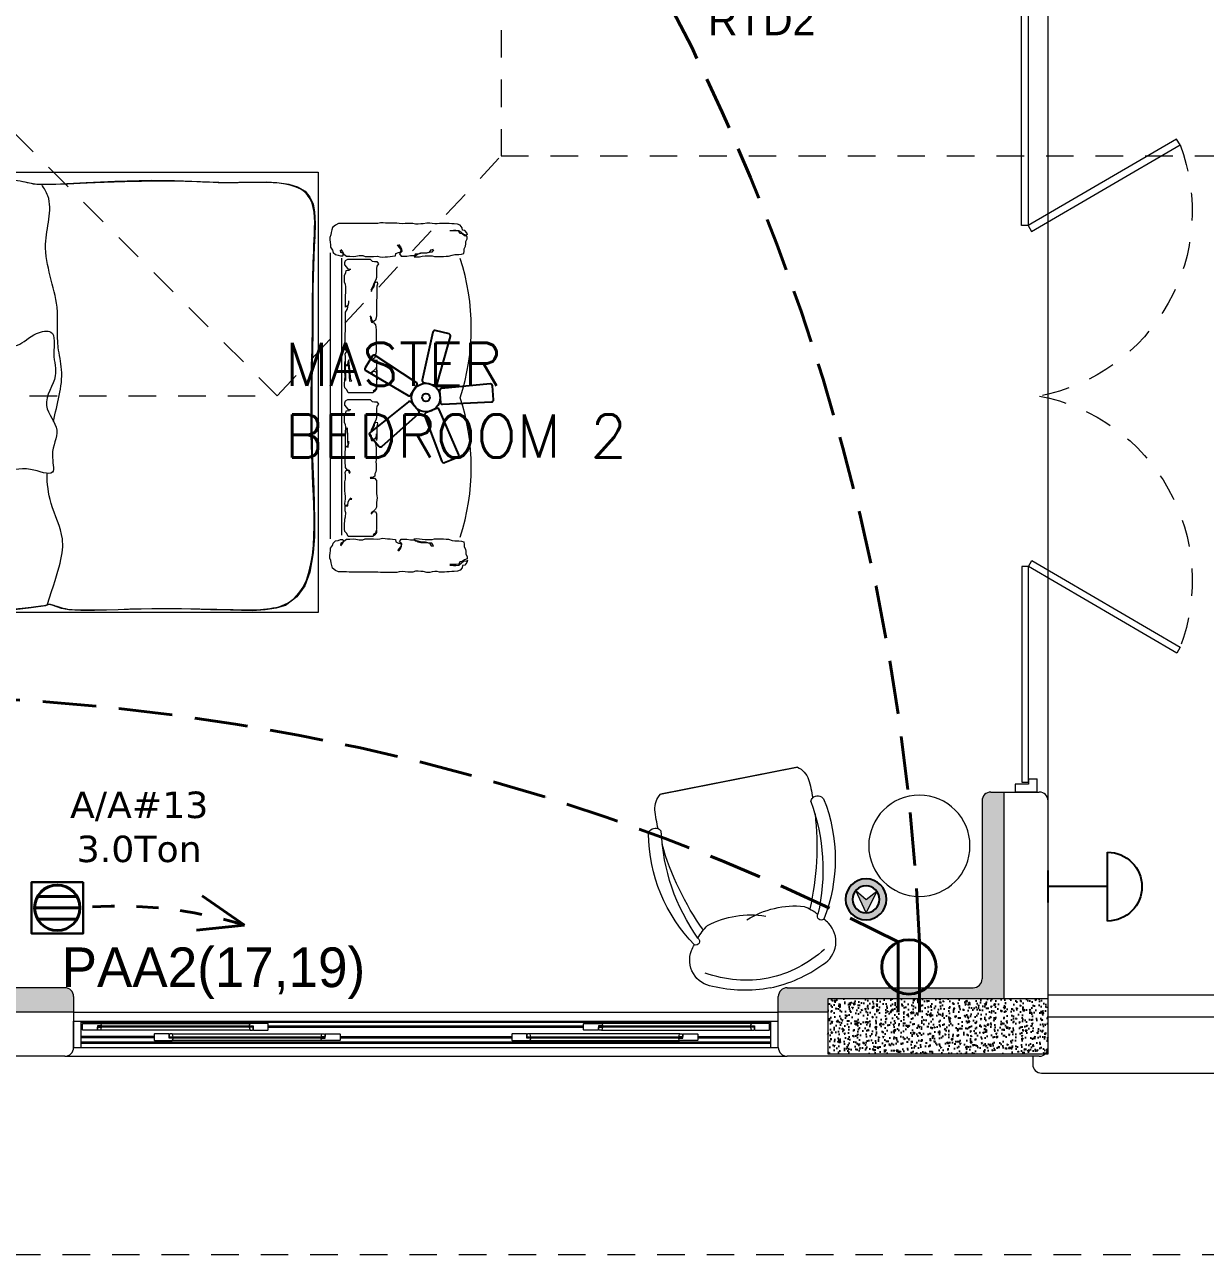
# Model space of a CAD drawing. Header units: metres. Extents: x 14 to 2416, y -346 to 476.
# Drawn here: x 149.38 to 154.74, y -152.83 to -147.24 of the extents above; entities that cross this region are included whole.
import ezdxf

# ---------------------------------------------------------------- set-up
doc = ezdxf.new("R2010")
doc.units = ezdxf.units.M
for name, pattern in [('0', [0]), ('CONTINUA', [0]), ('Dash Style-2', [0.694425, 0.48607, -0.208355]), ('HIDDEN2', [0.1875, 0.125, -0.0625]), ('STYLE_08', [1.25, 0.625, -0.20828, 0.06943, -0.13893, 0.06943, -0.13893])]:
    doc.linetypes.add(name, pattern=pattern)
doc.layers.get('0').update_dxf_attribs({"linetype": '0', "lineweight": 20})
for name, color, linetype, lineweight in [('A-ANNO-TEXT', 20, 'Continuous', 13), ('A-DOOR', 35, 'Continuous', 5), ('A-WALL', 250, 'Continuous', 20), ('baños', 251, 'Continuous', 0), ('Columnas', 7, 'Continuous', 18), ('cristales', 131, 'Continuous', 0), ('E Base Registro', 8, 'Continuous', 30), ('E Salida AAcond', 144, 'Continuous', 40), ('E Salida TCorrientes', 24, 'CONTINUA', 40), ('E Tuberia AAcond', 144, 'Dash Style-2', 40), ('E Tuberia Cable TV', 150, 'STYLE_08', 40), ('E Tuberia Emp Piso', 24, 'Dash Style-2', 40), ('MAVA', 1, 'Continuous', 15), ('MOBILIARIOS', 252, 'Continuous', 0), ('muros bajitos', 252, 'Continuous', 5), ('piso', 253, 'Continuous', 0), ('textos', 7, 'Continuous', 0)]:
    doc.layers.add(name, color=color, linetype=linetype, lineweight=lineweight)
doc.layers.add('HATCH', color=8, linetype='Continuous')
doc.layers.add('MAVA Luminarias', color=1, linetype='Continuous')
doc.layers.add('RELLENO SECCION', color=8, linetype='Continuous', lineweight=0, transparency=0.4)
doc.layers.add('Techos 1', color=7, linetype='HIDDEN2', lineweight=9, true_color=0x42391a)
doc.styles.add('CENTURY GOTHIC', font='GOTHIC.TTF')
doc.styles.add('GENERATED_STYLE_1', font='GOTHIC.TTF')
doc.styles.get("Standard").update_dxf_attribs({"font": 'arial.ttf', "height": 0.1875})

# ---------------------------------------------------------------- blocks, each defined once
blk = doc.blocks.new('A$C2f9b60d5')
at = {"layer": 'A-DOOR'}
for p, q in [((0, 0.1005), (0.06, 0.1005)), ((0, 0.1005), (0, 0.0005)), ((0.035, 0.0605), (0.035, 0.0005)), ((0.06, 0.0605), (0.035, 0.0605)), ((0.06, 0.0605), (0.06, 0.1005)), ((3.6, 0.1), (3.54, 0.1)), ((3.54, 0.06), (3.54, 0.1)), ((3.54, 0.06), (3.565, 0.06)), ((3.565, 0.06), (3.565, 0)), ((3.6, 0.1), (3.6, 0)), ((0.035, 0.0005), (0, 0.0005)), ((3.565, 0), (3.6, 0))]:
    blk.add_line(p, q, dxfattribs=at)
for points in [[(0.6314, 0.7341), (1.0247, 0.0604), (1.0509, 0.0757), (0.6576, 0.7494)], [(2.9658, 0.7337), (2.5723, 0.0601), (2.5462, 0.0754), (2.9397, 0.749)], [(0.0446, 0.0605), (1.0247, 0.0604), (1.0247, 0.0301), (0.0446, 0.0302)], [(3.5524, 0.06), (2.5723, 0.0601), (2.5723, 0.0298), (3.5524, 0.0297)]]:
    blk.add_lwpolyline(points, close=True, dxfattribs=at)
at = {"layer": 'A-DOOR', "linetype": 'HIDDEN2'}
for centre, start, end in [((0.96, -0.0488), 10.7613, 110.7488), ((2.637, -0.0491), 69.2325, 169.2199)]:
    blk.add_arc(centre, 0.8536, start, end, dxfattribs=at)
blk = doc.blocks.new('A$C89702949')
at = {"layer": 'HATCH'}
h = blk.add_hatch(dxfattribs=at)
h.set_pattern_fill('AR-CONC', color=256, scale=0.00032)
h.set_pattern_definition([(50, (114.33107, 55.238796), (0.058299094, -0.005100507), [0.006096, -0.067056]), (355, (114.33107, 55.238796), (-0.011277895, 0.06113819), [0.0048768, -0.053644987]), (100.451445, (114.33593, 55.23837), (0.0470212, 0.05603768), [0.005180803, -0.056988878]), (46.1842, (114.33107, 55.25505), (0.086745293, -0.013453545), [0.009144, -0.100584]), (96.63556, (114.3383, 55.25393), (0.07596932, 0.07917636), [0.00777121, -0.085483395]), (351.18415, (114.33107, 55.25505), (0.07596932, 0.07917636), [0.00731519, -0.080467114]), (21, (114.3392, 55.25099), (0.048516605, -0.032724863), [0.006096, -0.067056]), (326, (114.3392, 55.25099), (0.01977665, 0.05894015), [0.0048768, -0.0536448]), (71.451445, (114.34324, 55.24826), (0.068293254, 0.026215286), [0.005180803, -0.05698878]), (37.5, (114.331071, 55.238796), (0.000988353, 0.0270576124), [0, -0.05299456, 0, -0.0544576, 0, -0.053848]), (7.5, (114.33107, 55.238796), (0.021382292, 0.032057784), [0, -0.03104896, 0, -0.05177536, 0, -0.0205232]), (327.5, (114.312946, 55.238796), (0.0433889905, -0.001833198), [0, -0.02032, 0, -0.0633984, 0, -0.0841248]), (317.5, (114.304818, 55.238796), (0.047401338, 0.008136477), [0, -0.026416, 0, -0.04210304, 0, -0.0597408])])
h.paths.add_polyline_path([(19.95, 0), (19.9496, 0.25), (20.7, 0.25), (20.7004, 0.25), (20.9496, 0.25), (20.9496, 0)])
at = {"layer": 'Columnas'}
blk.add_lwpolyline([(19.95, 0), (20.95, 0), (20.95, 0.25), (20.7, 0.25), (20.7, 0.25), (19.95, 0.25), (19.9495, 0)], dxfattribs=at)
blk = doc.blocks.new('PL BASE 2N NASAS 09')
at = {"layer": 'RELLENO SECCION', "true_color": 0xc7c8ca}
h = blk.add_hatch(color=9, dxfattribs=at)
h.dxf.hatch_style = 1
edge = h.paths.add_edge_path()
edge.add_arc((179.2575, -24.8608), 0.04, 270, 360, ccw=False)
edge.add_line((179.2575, -24.9008), (178.4126, -24.9008))
edge.add_arc((178.4126, -24.9408), 0.04, 90, 180)
edge.add_line((178.3726, -24.9408), (178.3726, -25.0117))
edge.add_line((178.3726, -25.0117), (178.5974, -25.0117))
edge.add_line((178.5974, -25.0117), (178.5975, -24.9508))
edge.add_line((178.5975, -24.9508), (179.3475, -24.9508))
edge.add_line((179.3475, -24.9508), (179.3975, -24.9508))
edge.add_line((179.3975, -24.9508), (179.3975, -24.0117))
edge.add_line((179.3975, -24.0117), (179.3375, -24.0117))
edge.add_arc((179.3375, -24.0517), 0.04, 90, 180)
edge.add_line((179.2975, -24.0517), (179.2975, -24.8608))
edge = h.paths.add_edge_path()
edge.add_arc((175.1326, -24.9408), 0.04, 360, 450)
edge.add_line((175.1326, -24.9008), (174.7475, -24.9008))
edge.add_line((174.7475, -24.9008), (174.7475, -25.0117))
edge.add_line((174.7475, -25.0117), (175.1726, -25.0117))
edge.add_line((175.1726, -25.0117), (175.1726, -24.9408))
at = {"layer": 'A-DOOR'}
for p, q in [((175.1726, -25.0117), (178.3726, -25.0117)), ((175.1725, -25.0517), (178.3725, -25.0517)), ((175.2065, -25.1717), (175.2065, -25.0517)), ((175.2125, -25.0642), (175.214, -25.0627)), ((175.2125, -25.0912), (175.2125, -25.0642)), ((175.214, -25.0627), (175.2947, -25.0627)), ((175.298, -25.0737), (175.2805, -25.0737)), ((175.2805, -25.0737), (175.2805, -25.0912)), ((175.2805, -25.0767), (175.2855, -25.0767)), ((175.2805, -25.0767), (175.2855, -25.0767)), ((175.2855, -25.0747), (175.2915, -25.0787)), ((175.2855, -25.0787), (175.2915, -25.0747)), ((175.2947, -25.0627), (175.2965, -25.0642)), ((175.2947, -25.0627), (175.9744, -25.0627)), ((175.2965, -25.0642), (175.2985, -25.0722)), ((175.2985, -25.0732), (175.298, -25.0737)), ((175.2985, -25.0722), (175.2985, -25.0732)), ((175.9726, -25.0642), (175.9705, -25.0722)), ((175.9705, -25.0722), (175.9705, -25.0732)), ((175.9705, -25.0732), (175.971, -25.0737)), ((175.971, -25.0737), (175.9885, -25.0737)), ((175.9744, -25.0627), (175.9726, -25.0642)), ((176.055, -25.0627), (175.9744, -25.0627)), ((175.9835, -25.0747), (175.9775, -25.0787)), ((175.9835, -25.0787), (175.9775, -25.0747)), ((175.9885, -25.0767), (175.9835, -25.0767)), ((175.9885, -25.0767), (175.9835, -25.0767)), ((175.9885, -25.0737), (175.9885, -25.0912)), ((176.0565, -25.0642), (176.055, -25.0627)), ((176.0565, -25.0912), (176.0565, -25.0642)), ((177.4885, -25.0642), (177.49, -25.0627)), ((177.4885, -25.0912), (177.4885, -25.0642)), ((177.49, -25.0627), (177.5707, -25.0627)), ((177.574, -25.0737), (177.5565, -25.0737)), ((177.5565, -25.0737), (177.5565, -25.0912)), ((177.5565, -25.0767), (177.5615, -25.0767)), ((177.5565, -25.0767), (177.5615, -25.0767)), ((177.5615, -25.0747), (177.5675, -25.0787)), ((177.5615, -25.0787), (177.5675, -25.0747)), ((177.5707, -25.0627), (177.5725, -25.0642)), ((178.2504, -25.0627), (177.5707, -25.0627)), ((177.5725, -25.0642), (177.5745, -25.0722)), ((177.5745, -25.0732), (177.574, -25.0737)), ((177.5745, -25.0722), (177.5745, -25.0732)), ((178.2486, -25.0642), (178.2465, -25.0722)), ((178.2465, -25.0722), (178.2465, -25.0732)), ((178.2465, -25.0732), (178.247, -25.0737)), ((178.247, -25.0737), (178.2645, -25.0737)), ((178.2504, -25.0627), (178.2486, -25.0642)), ((178.331, -25.0627), (178.2504, -25.0627)), ((178.2595, -25.0747), (178.2535, -25.0787)), ((178.2595, -25.0787), (178.2535, -25.0747)), ((178.2645, -25.0767), (178.2595, -25.0767)), ((178.2645, -25.0767), (178.2595, -25.0767)), ((178.2645, -25.0737), (178.2645, -25.0912)), ((178.3325, -25.0642), (178.331, -25.0627)), ((178.3325, -25.0912), (178.3325, -25.0642)), ((178.3385, -25.1717), (178.3385, -25.0517)), ((175.214, -25.0927), (175.2125, -25.0912)), ((175.279, -25.0927), (175.214, -25.0927)), ((175.2805, -25.0912), (175.279, -25.0927)), ((175.9753, -25.0937), (175.2938, -25.0937)), ((175.54, -25.1107), (175.5385, -25.1122)), ((175.5385, -25.1122), (175.5385, -25.1392)), ((175.605, -25.1107), (175.54, -25.1107)), ((175.6065, -25.1122), (175.605, -25.1107)), ((175.6065, -25.1297), (175.6065, -25.1122)), ((175.6065, -25.1267), (175.6115, -25.1267)), ((175.6065, -25.1267), (175.6115, -25.1267)), ((175.624, -25.1297), (175.6065, -25.1297)), ((175.6115, -25.1287), (175.6175, -25.1247)), ((175.6115, -25.1247), (175.6175, -25.1287)), ((175.6198, -25.1097), (176.3013, -25.1097)), ((175.6225, -25.1393), (175.6245, -25.1312)), ((175.6245, -25.1302), (175.624, -25.1297)), ((175.6245, -25.1312), (175.6245, -25.1302)), ((175.9885, -25.0912), (175.99, -25.0927)), ((175.99, -25.0927), (176.055, -25.0927)), ((176.0565, -25.0912), (176.055, -25.0927)), ((176.2965, -25.1302), (176.297, -25.1297)), ((176.2965, -25.1312), (176.2965, -25.1302)), ((176.2986, -25.1393), (176.2965, -25.1312)), ((176.297, -25.1297), (176.3145, -25.1297)), ((176.3095, -25.1287), (176.3035, -25.1247)), ((176.3095, -25.1247), (176.3035, -25.1287)), ((176.3145, -25.1267), (176.3095, -25.1267)), ((176.3145, -25.1267), (176.3095, -25.1267)), ((176.3145, -25.1122), (176.316, -25.1107)), ((176.3145, -25.1297), (176.3145, -25.1122)), ((176.316, -25.1107), (176.381, -25.1107)), ((176.381, -25.1107), (176.3825, -25.1122)), ((176.3825, -25.1122), (176.3825, -25.1392)), ((177.164, -25.1107), (177.1625, -25.1122)), ((177.1625, -25.1122), (177.1625, -25.1392)), ((177.229, -25.1107), (177.164, -25.1107)), ((177.2305, -25.1122), (177.229, -25.1107)), ((177.2305, -25.1297), (177.2305, -25.1122)), ((177.2305, -25.1267), (177.2355, -25.1267)), ((177.2305, -25.1267), (177.2355, -25.1267)), ((177.248, -25.1297), (177.2305, -25.1297)), ((177.2355, -25.1287), (177.2415, -25.1247)), ((177.2355, -25.1247), (177.2415, -25.1287)), ((177.9253, -25.1097), (177.2438, -25.1097)), ((177.2465, -25.1393), (177.2485, -25.1312)), ((177.2485, -25.1302), (177.248, -25.1297)), ((177.2485, -25.1312), (177.2485, -25.1302)), ((177.4885, -25.0912), (177.49, -25.0927)), ((177.555, -25.0927), (177.49, -25.0927)), ((177.5565, -25.0912), (177.555, -25.0927)), ((177.5698, -25.0937), (178.2513, -25.0937)), ((177.9205, -25.1302), (177.921, -25.1297)), ((177.9205, -25.1312), (177.9205, -25.1302)), ((177.9226, -25.1393), (177.9205, -25.1312)), ((177.921, -25.1297), (177.9385, -25.1297)), ((177.9335, -25.1287), (177.9275, -25.1247)), ((177.9335, -25.1247), (177.9275, -25.1287)), ((177.9385, -25.1267), (177.9335, -25.1267)), ((177.9385, -25.1267), (177.9335, -25.1267)), ((177.9385, -25.1122), (177.94, -25.1107)), ((177.9385, -25.1297), (177.9385, -25.1122)), ((177.94, -25.1107), (178.005, -25.1107)), ((178.005, -25.1107), (178.0065, -25.1122)), ((178.0065, -25.1122), (178.0065, -25.1392)), ((178.2645, -25.0912), (178.266, -25.0927)), ((178.266, -25.0927), (178.331, -25.0927)), ((178.331, -25.0927), (178.3325, -25.0912)), ((175.1725, -25.1717), (178.3725, -25.1717)), ((175.2065, -25.1517), (178.3385, -25.1517)), ((175.5385, -25.1392), (175.54, -25.1407)), ((175.54, -25.1407), (175.6207, -25.1407)), ((175.6207, -25.1407), (175.6225, -25.1393)), ((176.3004, -25.1407), (175.6207, -25.1407)), ((176.3004, -25.1407), (176.2986, -25.1393)), ((176.381, -25.1407), (176.3004, -25.1407)), ((176.3825, -25.1392), (176.381, -25.1407)), ((177.1625, -25.1392), (177.164, -25.1407)), ((177.164, -25.1407), (177.2447, -25.1407)), ((177.2447, -25.1407), (177.2465, -25.1393)), ((177.2447, -25.1407), (177.9244, -25.1407)), ((177.9244, -25.1407), (177.9226, -25.1393)), ((178.005, -25.1407), (177.9244, -25.1407)), ((178.0065, -25.1392), (178.005, -25.1407)), ((175.1325, -25.2117), (178.4125, -25.2117))]:
    blk.add_line(p, q, dxfattribs=at)
at = {"layer": 'A-DOOR', "color": 8}
for p, q in [((175.2065, -25.0577), (178.3385, -25.0577)), ((177.4885, -25.0747), (176.0565, -25.0747)), ((175.5385, -25.1227), (175.2065, -25.1227)), ((175.5385, -25.1287), (175.2065, -25.1287)), ((177.4885, -25.0807), (176.0565, -25.0807)), ((176.3825, -25.1227), (177.1625, -25.1227)), ((176.3825, -25.1287), (177.1625, -25.1287)), ((178.0065, -25.1227), (178.3385, -25.1227)), ((178.0065, -25.1287), (178.3385, -25.1287)), ((175.2065, -25.1457), (178.3385, -25.1457))]:
    blk.add_line(p, q, dxfattribs=at)
at = {"layer": 'A-DOOR'}
for points in [[(175.2805, -25.0767), (175.2855, -25.0767), (175.2855, -25.0767), (175.2805, -25.0767)], [(175.2855, -25.0747), (175.2915, -25.0747), (175.2915, -25.0787), (175.2855, -25.0787)], [(175.2855, -25.0747), (175.9835, -25.0747), (175.9835, -25.0787), (175.2855, -25.0787)], [(175.298, -25.0737), (175.286, -25.0737), (175.286, -25.0747), (175.298, -25.0747)], [(175.298, -25.0787), (175.286, -25.0787), (175.286, -25.0797), (175.298, -25.0797)], [(175.2915, -25.0747), (175.2965, -25.0747), (175.2965, -25.0787), (175.2915, -25.0787)], [(175.971, -25.0737), (175.983, -25.0737), (175.983, -25.0747), (175.971, -25.0747)], [(175.971, -25.0787), (175.983, -25.0787), (175.983, -25.0797), (175.971, -25.0797)], [(175.9775, -25.0747), (175.9725, -25.0747), (175.9725, -25.0787), (175.9775, -25.0787)], [(175.9835, -25.0747), (175.9775, -25.0747), (175.9775, -25.0787), (175.9835, -25.0787)], [(175.9885, -25.0767), (175.9835, -25.0767), (175.9835, -25.0767), (175.9885, -25.0767)], [(177.5565, -25.0767), (177.5615, -25.0767), (177.5615, -25.0767), (177.5565, -25.0767)], [(178.2595, -25.0747), (177.5615, -25.0747), (177.5615, -25.0787), (178.2595, -25.0787)], [(177.5615, -25.0747), (177.5675, -25.0747), (177.5675, -25.0787), (177.5615, -25.0787)], [(177.574, -25.0737), (177.562, -25.0737), (177.562, -25.0747), (177.574, -25.0747)], [(177.574, -25.0787), (177.562, -25.0787), (177.562, -25.0797), (177.574, -25.0797)], [(177.5675, -25.0747), (177.5725, -25.0747), (177.5725, -25.0787), (177.5675, -25.0787)], [(178.247, -25.0737), (178.259, -25.0737), (178.259, -25.0747), (178.247, -25.0747)], [(178.247, -25.0787), (178.259, -25.0787), (178.259, -25.0797), (178.247, -25.0797)], [(178.2535, -25.0747), (178.2485, -25.0747), (178.2485, -25.0787), (178.2535, -25.0787)], [(178.2595, -25.0747), (178.2535, -25.0747), (178.2535, -25.0787), (178.2595, -25.0787)], [(178.2645, -25.0767), (178.2595, -25.0767), (178.2595, -25.0767), (178.2645, -25.0767)], [(175.6065, -25.1267), (175.6115, -25.1267), (175.6115, -25.1267), (175.6065, -25.1267)], [(176.3095, -25.1287), (175.6115, -25.1287), (175.6115, -25.1247), (176.3095, -25.1247)], [(175.6115, -25.1287), (175.6175, -25.1287), (175.6175, -25.1247), (175.6115, -25.1247)], [(175.624, -25.1247), (175.612, -25.1247), (175.612, -25.1237), (175.624, -25.1237)], [(175.624, -25.1297), (175.612, -25.1297), (175.612, -25.1287), (175.624, -25.1287)], [(175.6175, -25.1287), (175.6225, -25.1287), (175.6225, -25.1247), (175.6175, -25.1247)], [(176.297, -25.1247), (176.309, -25.1247), (176.309, -25.1237), (176.297, -25.1237)], [(176.297, -25.1297), (176.309, -25.1297), (176.309, -25.1287), (176.297, -25.1287)], [(176.3035, -25.1287), (176.2985, -25.1287), (176.2985, -25.1247), (176.3035, -25.1247)], [(176.3095, -25.1287), (176.3035, -25.1287), (176.3035, -25.1247), (176.3095, -25.1247)], [(176.3145, -25.1267), (176.3095, -25.1267), (176.3095, -25.1267), (176.3145, -25.1267)], [(177.2305, -25.1267), (177.2355, -25.1267), (177.2355, -25.1267), (177.2305, -25.1267)], [(177.2355, -25.1287), (177.2415, -25.1287), (177.2415, -25.1247), (177.2355, -25.1247)], [(177.2355, -25.1287), (177.9335, -25.1287), (177.9335, -25.1247), (177.2355, -25.1247)], [(177.248, -25.1247), (177.236, -25.1247), (177.236, -25.1237), (177.248, -25.1237)], [(177.248, -25.1297), (177.236, -25.1297), (177.236, -25.1287), (177.248, -25.1287)], [(177.2415, -25.1287), (177.2465, -25.1287), (177.2465, -25.1247), (177.2415, -25.1247)], [(177.921, -25.1247), (177.933, -25.1247), (177.933, -25.1237), (177.921, -25.1237)], [(177.921, -25.1297), (177.933, -25.1297), (177.933, -25.1287), (177.921, -25.1287)], [(177.9275, -25.1287), (177.9225, -25.1287), (177.9225, -25.1247), (177.9275, -25.1247)], [(177.9335, -25.1287), (177.9275, -25.1287), (177.9275, -25.1247), (177.9335, -25.1247)], [(177.9385, -25.1267), (177.9335, -25.1267), (177.9335, -25.1267), (177.9385, -25.1267)]]:
    blk.add_lwpolyline(points, close=True, dxfattribs=at)
at = {"layer": 'A-DOOR', "color": 7}
for points in [[(175.2855, -25.0787), (175.9835, -25.0787), (175.9835, -25.0747), (175.2855, -25.0747)], [(178.2595, -25.0787), (177.5615, -25.0787), (177.5615, -25.0747), (178.2595, -25.0747)], [(176.3095, -25.1247), (175.6115, -25.1247), (175.6115, -25.1287), (176.3095, -25.1287)], [(177.2355, -25.1247), (177.9335, -25.1247), (177.9335, -25.1287), (177.2355, -25.1287)]]:
    blk.add_lwpolyline(points, close=True, dxfattribs=at)
at = {"layer": 'A-DOOR'}
for points in [[(175.2827, -25.0922, 0.341999), (175.2808, -25.0907), (175.2805, -25.0904), (175.2805, -25.0807), (175.2815, -25.0797), (175.2985, -25.0797), (175.2985, -25.0802), (175.2952, -25.0926, -0.339454), (175.2938, -25.0937), (175.2846, -25.0937, -0.341999)], [(175.6087, -25.1112, -0.341999), (175.6068, -25.1127), (175.6065, -25.113), (175.6065, -25.1227), (175.6075, -25.1237), (175.6245, -25.1237), (175.6245, -25.1232), (175.6212, -25.1108, 0.339454), (175.6198, -25.1097), (175.6106, -25.1097, 0.341999)], [(175.9864, -25.0922, -0.341999), (175.9883, -25.0907), (175.9885, -25.0904), (175.9885, -25.0807), (175.9875, -25.0797), (175.9705, -25.0797), (175.9705, -25.0802), (175.9739, -25.0926, 0.339454), (175.9753, -25.0937), (175.9845, -25.0937, 0.341999)], [(176.3124, -25.1112, 0.341999), (176.3143, -25.1127), (176.3145, -25.113), (176.3145, -25.1227), (176.3135, -25.1237), (176.2965, -25.1237), (176.2965, -25.1232), (176.2999, -25.1108, -0.339454), (176.3013, -25.1097), (176.3105, -25.1097, -0.341999)], [(177.2327, -25.1112, -0.341999), (177.2308, -25.1127), (177.2305, -25.113), (177.2305, -25.1227), (177.2315, -25.1237), (177.2485, -25.1237), (177.2485, -25.1232), (177.2452, -25.1108, 0.339454), (177.2438, -25.1097), (177.2346, -25.1097, 0.341999)], [(177.5587, -25.0922, 0.341999), (177.5568, -25.0907), (177.5565, -25.0904), (177.5565, -25.0807), (177.5575, -25.0797), (177.5745, -25.0797), (177.5745, -25.0802), (177.5712, -25.0926, -0.339454), (177.5698, -25.0937), (177.5606, -25.0937, -0.341999)], [(177.9364, -25.1112, 0.341999), (177.9383, -25.1127), (177.9385, -25.113), (177.9385, -25.1227), (177.9375, -25.1237), (177.9205, -25.1237), (177.9205, -25.1232), (177.9239, -25.1108, -0.339454), (177.9253, -25.1097), (177.9345, -25.1097, -0.341999)], [(178.2624, -25.0922, -0.341999), (178.2643, -25.0907), (178.2645, -25.0904), (178.2645, -25.0807), (178.2635, -25.0797), (178.2465, -25.0797), (178.2465, -25.0802), (178.2499, -25.0926, 0.339454), (178.2513, -25.0937), (178.2605, -25.0937, 0.341999)]]:
    blk.add_lwpolyline(points, format="xyb", close=True, dxfattribs=at)
at = {"layer": 'A-WALL'}
for p, q in [((179.3375, -24.0117), (179.5575, -24.0117)), ((179.3975, -24.9508), (179.3975, -24.0117)), ((179.2975, -24.0517), (179.2975, -24.8608)), ((179.5975, -25.1717), (179.5975, -24.0517)), ((175.1326, -24.9008), (174.7475, -24.9008)), ((175.1726, -24.9408), (175.1726, -25.1717)), ((178.3726, -25.1717), (178.3726, -24.9408)), ((175.1726, -25.0117), (174.7475, -25.0117)), ((178.5974, -25.0121), (178.3726, -25.0117)), ((175.1726, -25.1717), (175.1726, -25.0517)), ((175.1326, -25.2117), (173.9875, -25.2117)), ((179.5575, -25.2117), (178.4126, -25.2117))]:
    blk.add_line(p, q, dxfattribs=at)
blk.add_lwpolyline([(178.4126, -24.9008), (179.2575, -24.9008)], dxfattribs=at)
blk.add_lwpolyline([(179.2575, -24.9008, 0.414214), (179.2975, -24.8608)], format="xyb", dxfattribs=at)
for centre, start, end in [((179.3375, -24.0517), 90, 180), ((179.5575, -24.0517), 0, 90), ((175.1326, -24.9408), 360, 90), ((178.4126, -24.9408), 90, 180), ((175.1326, -25.1717), 270, 0), ((178.4126, -25.1717), 180, 270), ((179.5575, -25.1717), 270, 0)]:
    blk.add_arc(centre, 0.04, start, end, dxfattribs=at)
at = {"layer": 'cristales', "const_width": 0.004}
for points in [[(175.2965, -25.0767), (175.9725, -25.0767)], [(178.2485, -25.0767), (177.5725, -25.0767)], [(176.2985, -25.1267), (175.6225, -25.1267)], [(177.2465, -25.1267), (177.9225, -25.1267)]]:
    blk.add_lwpolyline(points, dxfattribs=at)
at = {"layer": 'muros bajitos'}
for p, q in [((183.9975, -24.9346), (179.5975, -24.9346)), ((183.9975, -25.0346), (179.5975, -25.0346))]:
    blk.add_line(p, q, dxfattribs=at)
at = {"layer": 'piso'}
for p, q in [((179.5975, -24.074), (179.5975, -20.3494)), ((179.5275, -25.2117), (179.5275, -25.2485)), ((179.5675, -25.2885), (184.6325, -25.2885))]:
    blk.add_line(p, q, dxfattribs=at)
blk.add_arc((179.5675, -25.2485), 0.04, 180, 270, dxfattribs=at)
at = {"layer": 'Techos 1'}
for p, q in [((172.1943, -18.3117), (176.0975, -22.2118)), ((176.0975, -22.2118), (177.1135, -21.1225)), ((163.9475, -22.2118), (176.0975, -22.2118)), ((160.0475, -26.1117), (185.4975, -26.1117))]:
    blk.add_line(p, q, dxfattribs=at)
blk.add_lwpolyline([(180.5084, -9.3009), (177.1135, -9.3009), (177.1135, -21.1225), (180.5084, -21.1225)], close=True, dxfattribs=at)
at = {"color": 1}
blk.add_blockref('A$C89702949', (158.6475, -25.2008), dxfattribs=at)
at = {"color": 1, "xscale": -1, "rotation": 270}
blk.add_blockref('A$C2f9b60d5', (179.4475, -24.0117), dxfattribs=at)
at = {"layer": 'baños', "linetype": 'Continuous', "flags": 8}
for tag, p in [('MODELNUMBER', (167.1329, -5.6306, 0)), ('TRADENAME', (167.1329, -5.6307, 0)), ('PRODUCT', (167.1329, -5.6307, 0)), ('MATERIAL', (167.1329, -5.6307, 0)), ('MODELNUMBER', (168.3076, -5.6306, 0)), ('TRADENAME', (168.3076, -5.6307, 0)), ('PRODUCT', (168.3076, -5.6307, 0)), ('MATERIAL', (168.3076, -5.6307, 0))]:
    blk.add_attdef(tag, p, '', height=0.0000254, rotation=180.0001, dxfattribs=at)
at = {"layer": 'baños', "linetype": 'Continuous'}
for tag, p, rotation in [('MODELNUMBER', (169.2428, -19.7065), 180.0001), ('TRADENAME', (169.2428, -19.7064), 180.0001), ('MATERIAL', (169.243, -19.7063), 180.0001), ('PRODUCT', (169.243, -19.7064), 180.0001), ('MODELNUMBER', (169.9524, -19.7065), 179.9999), ('MATERIAL', (169.9524, -19.7063), 179.9999), ('TRADENAME', (169.9524, -19.7064), 179.9999), ('PRODUCT', (169.9524, -19.7064), 179.9999)]:
    blk.add_attdef(tag, p, '', height=0.0000254, rotation=rotation, dxfattribs=at)
at = {"layer": 'textos', "insert": (176.1314, -22.4922), "char_height": 0.195, "width": 2.245131, "attachment_point": 7}
blk.add_mtext('{\\Fromans|c0;MASTER BEDROOM 2}', dxfattribs=at)
blk = doc.blocks.new('A$Ca3ef8f56')
at = {"layer": 'MOBILIARIOS'}
for p, q in [((0.0032, 0.1527), (0.0032, 1.4519)), ((0.0532, 0.1694), (0.0532, 1.4284))]:
    blk.add_line(p, q, dxfattribs=at)
for points in [[(0.6249, 1.5324), (0.6212, 1.5434), (0.6126, 1.5544), (0.6016, 1.5556), (0.6004, 1.5666), (0.5906, 1.5776), (0.5796, 1.5825), (0.5637, 1.5837), (0.5527, 1.5837), (0.5417, 1.5849), (0.5307, 1.5849), (0.5197, 1.5862), (0.4977, 1.5862), (0.4867, 1.5837), (0.4757, 1.5837), (0.4647, 1.5849), (0.4537, 1.5874), (0.4402, 1.5874), (0.4231, 1.5837), (0.4121, 1.5837), (0.4011, 1.5825), (0.3889, 1.5825), (0.3766, 1.5862), (0.3534, 1.5862), (0.3412, 1.5849), (0.3302, 1.5837), (0.3143, 1.5849), (0.3033, 1.5874), (0.2519, 1.5874), (0.2409, 1.5886), (0.2299, 1.5886), (0.2177, 1.5862), (0.0868, 1.5862), (0.0746, 1.5849), (0.0391, 1.5849), (0.0245, 1.5788), (0.0122, 1.5678), (0.0086, 1.5568), (0.0061, 1.5446), (0.0037, 1.5336), (0, 1.5226), (0, 1.5116), (0.0012, 1.5006), (0.0024, 1.4884), (0.0024, 1.4774), (0.011, 1.4652), (0.0147, 1.4542), (0.0257, 1.4445), (0.0367, 1.442), (0.0477, 1.4383), (0.0587, 1.4383), (0.0611, 1.4493), (0.0501, 1.4542), (0.0477, 1.464)], [(0.4708, 1.4664), (0.4622, 1.4554), (0.4512, 1.4542), (0.4341, 1.4506), (0.4231, 1.4506), (0.4109, 1.4493), (0.3999, 1.4457), (0.3876, 1.4457), (0.3828, 1.4347), (0.395, 1.4335), (0.4072, 1.4347), (0.4194, 1.4371), (0.4317, 1.4383), (0.4635, 1.4383), (0.4745, 1.4359), (0.516, 1.4359), (0.527, 1.4371), (0.5381, 1.4371), (0.5552, 1.442), (0.5674, 1.4445), (0.5845, 1.4445), (0.5968, 1.4457), (0.6078, 1.4493), (0.609, 1.4603), (0.609, 1.4713), (0.6151, 1.4823), (0.6175, 1.4933), (0.6163, 1.5043), (0.6224, 1.5153), (0.6224, 1.5263), (0.6114, 1.53), (0.6004, 1.5385), (0.5894, 1.5397), (0.5845, 1.5507), (0.5735, 1.552), (0.5442, 1.552)], [(0.5442, 1.5544), (0.5613, 1.5556), (0.5723, 1.5556), (0.5845, 1.5544), (0.5955, 1.5458), (0.6065, 1.5373), (0.6175, 1.5348), (0.6212, 1.5348)], [(0.0501, 1.4677), (0.0563, 1.4567), (0.0636, 1.4457), (0.0758, 1.4371), (0.0905, 1.4371), (0.1064, 1.4359), (0.1174, 1.4371), (0.1333, 1.4396), (0.1492, 1.4396), (0.1602, 1.4359), (0.1981, 1.4359), (0.2152, 1.4371), (0.2262, 1.4347), (0.2385, 1.4322), (0.2507, 1.4335), (0.2617, 1.4347), (0.2727, 1.4359), (0.2837, 1.4371), (0.2972, 1.4383), (0.2996, 1.4493), (0.3106, 1.4542), (0.3216, 1.4567), (0.3241, 1.4677), (0.3143, 1.4787), (0.3069, 1.4884)], [(0.3106, 1.4909), (0.3204, 1.4799), (0.3253, 1.4689), (0.3265, 1.4579), (0.3155, 1.4481), (0.3228, 1.4371), (0.3497, 1.4371), (0.3656, 1.4396), (0.3779, 1.4396), (0.3889, 1.4408), (0.3999, 1.4481), (0.4133, 1.4518), (0.4402, 1.4518), (0.4525, 1.4554), (0.4598, 1.4664), (0.4696, 1.4689)], [(0.0946, 1.3772), (0.0844, 1.3772), (0.0759, 1.3874), (0.0673, 1.3976), (0.0673, 1.4078), (0.0708, 1.4181), (0.081, 1.4232), (0.1822, 1.4232), (0.1924, 1.4146), (0.2026, 1.4129), (0.2129, 1.4129), (0.2197, 1.4027), (0.2129, 1.3925), (0.2112, 1.3806), (0.2112, 1.3397), (0.2078, 1.3294), (0.2026, 1.3192), (0.1975, 1.309), (0.1941, 1.2988), (0.189, 1.2885), (0.1856, 1.2817)], [(0.0844, 1.234), (0.0844, 1.2238), (0.081, 1.2135), (0.0708, 1.205), (0.0708, 1.2579), (0.0725, 1.2715), (0.0725, 1.2988), (0.0708, 1.309), (0.0656, 1.3192), (0.0656, 1.3516), (0.0725, 1.3618), (0.0742, 1.372), (0.0844, 1.3737), (0.0895, 1.3737)], [(0.189, 1.2766), (0.1924, 1.2868), (0.1992, 1.2971), (0.2026, 1.3073), (0.2044, 1.3175), (0.2146, 1.3209), (0.2163, 1.3107), (0.2129, 1.3005), (0.2129, 1.2476), (0.2112, 1.2374), (0.2112, 1.1675), (0.2095, 1.1573), (0.2061, 1.1471), (0.1958, 1.1385), (0.1907, 1.1488), (0.189, 1.159), (0.1822, 1.1658)], [(0.0929, 0.9903), (0.0878, 1.0005), (0.0776, 1.0039), (0.0708, 1.0141), (0.0708, 1.0244), (0.069, 1.0346), (0.069, 1.0857), (0.0708, 1.0959), (0.0708, 1.1829), (0.0776, 1.1948), (0.081, 1.205), (0.0827, 1.2152), (0.0861, 1.2272), (0.0861, 1.2289)], [(0.1822, 1.1641), (0.1856, 1.1471), (0.189, 1.1368), (0.1992, 1.1351), (0.2061, 1.1249), (0.2078, 1.1147), (0.2095, 1.1028), (0.2095, 1.0499), (0.2078, 1.0397), (0.2095, 1.0295), (0.2095, 1.0056), (0.2078, 0.9954), (0.2044, 0.9852), (0.2044, 0.9749), (0.1941, 0.9698), (0.1839, 0.9698), (0.1822, 0.9664), (0.2026, 0.9664), (0.2112, 0.9562), (0.2112, 0.8965), (0.2129, 0.8863), (0.2146, 0.8761), (0.2129, 0.9659), (0.2112, 0.9556), (0.2112, 0.9352), (0.2061, 0.925), (0.1958, 0.9147), (0.1873, 0.9079)], [(0.2112, 0.8449), (0.2112, 0.8346), (0.2044, 0.8244), (0.1941, 0.8159), (0.0827, 0.8159), (0.0759, 0.8295), (0.0673, 0.8397), (0.0656, 0.85), (0.0656, 0.8602), (0.0673, 0.8704), (0.0673, 0.8806), (0.0708, 0.8909), (0.0725, 0.9079), (0.069, 0.9181), (0.069, 0.9386), (0.081, 0.9403), (0.0827, 0.959), (0.0895, 0.8693), (0.0998, 0.871), (0.0981, 0.8744)], [(0.0946, 0.8761), (0.0861, 0.9659), (0.081, 0.9556), (0.0793, 0.9454), (0.069, 0.9403), (0.0673, 0.9505), (0.069, 0.9607), (0.0708, 0.8727), (0.0708, 0.8829), (0.069, 0.8965), (0.0673, 0.9085), (0.0673, 0.9494), (0.0708, 0.9613), (0.0708, 0.9818), (0.069, 0.992), (0.0742, 1.0022), (0.0844, 1.0005), (0.0878, 0.9903), (0.0895, 0.9869)], [(0.1873, 0.9028), (0.1958, 0.913), (0.2061, 0.9147), (0.2112, 0.9045), (0.2112, 0.8517), (0.2095, 0.8414), (0.2061, 0.8312), (0.1958, 0.8244)], [(0.0946, 0.74), (0.0844, 0.74), (0.0759, 0.7502), (0.0673, 0.7604), (0.0673, 0.7707), (0.0708, 0.7809), (0.081, 0.786), (0.1822, 0.786), (0.1924, 0.7775), (0.2026, 0.7758), (0.2129, 0.7758), (0.2197, 0.7656), (0.2129, 0.7553), (0.2112, 0.7434), (0.2112, 0.7025), (0.2078, 0.6923), (0.2026, 0.6821), (0.1975, 0.6718), (0.1941, 0.6616), (0.189, 0.6514), (0.1856, 0.6446)], [(0.0844, 0.5968), (0.0844, 0.5866), (0.081, 0.5764), (0.0708, 0.5679), (0.0708, 0.6207), (0.0725, 0.6343), (0.0725, 0.6616), (0.0708, 0.6718), (0.0656, 0.6821), (0.0656, 0.7144), (0.0725, 0.7247), (0.0742, 0.7349), (0.0844, 0.7366), (0.0895, 0.7366)], [(0.189, 0.6394), (0.1924, 0.6497), (0.1992, 0.6599), (0.2026, 0.6701), (0.2044, 0.6803), (0.2146, 0.6838), (0.2163, 0.6735), (0.2129, 0.6633), (0.2129, 0.6105), (0.2112, 0.6002), (0.2112, 0.6304), (0.2095, 0.6201), (0.2061, 0.6099), (0.1958, 0.6014), (0.1907, 0.6116), (0.189, 0.6218), (0.1822, 0.6287)], [(0.0929, 0.4531), (0.0878, 0.4633), (0.0776, 0.4668), (0.0708, 0.477), (0.0708, 0.4872), (0.069, 0.4974), (0.069, 0.5486), (0.0708, 0.5588), (0.0708, 0.6457), (0.0776, 0.6576), (0.081, 0.5679), (0.0827, 0.5781), (0.0861, 0.59), (0.0861, 0.5917)], [(0.1822, 0.627), (0.1856, 0.6099), (0.189, 0.5997), (0.1992, 0.598), (0.2061, 0.5878), (0.2078, 0.5775), (0.2095, 0.5656), (0.2095, 0.5128), (0.2078, 0.5025), (0.2095, 0.4923), (0.2095, 0.4685), (0.2078, 0.4582), (0.2044, 0.448), (0.2044, 0.4378), (0.1941, 0.4327), (0.1839, 0.4327), (0.1822, 0.4293), (0.2026, 0.4293), (0.2112, 0.419), (0.2112, 0.3594), (0.2129, 0.3492), (0.2146, 0.3389), (0.2129, 0.3287), (0.2112, 0.3185), (0.2112, 0.298), (0.2061, 0.2878), (0.1958, 0.2776), (0.1873, 0.2708)], [(0.0946, 0.3389), (0.0861, 0.3287), (0.081, 0.3185), (0.0793, 0.3083), (0.069, 0.3031), (0.0673, 0.3134), (0.069, 0.3236), (0.0708, 0.3355), (0.0708, 0.3457), (0.069, 0.3594), (0.0673, 0.3713), (0.0673, 0.4122), (0.0708, 0.4241), (0.0708, 0.4446), (0.069, 0.4548), (0.0742, 0.465), (0.0844, 0.4633), (0.0878, 0.4531), (0.0895, 0.4497)], [(0.2112, 0.1926), (0.2112, 0.1824), (0.2044, 0.1721), (0.1941, 0.1636), (0.0827, 0.1636), (0.0759, 0.1772), (0.0673, 0.1875), (0.0656, 0.1977), (0.0656, 0.223), (0.0673, 0.2333), (0.0673, 0.2435), (0.0708, 0.2537), (0.0725, 0.2708), (0.069, 0.281), (0.069, 0.3014), (0.081, 0.3031), (0.0827, 0.3219), (0.0895, 0.3321), (0.0998, 0.3338), (0.0981, 0.3372)], [(0.1873, 0.2656), (0.1958, 0.2759), (0.2061, 0.2776), (0.2112, 0.2673), (0.2112, 0.1994), (0.2095, 0.1892), (0.2061, 0.179), (0.1958, 0.1721)], [(0.6249, 0.0562), (0.6212, 0.0452), (0.6126, 0.0342), (0.6016, 0.033), (0.6004, 0.022), (0.5906, 0.011), (0.5796, 0.0061), (0.5637, 0.0049), (0.5527, 0.0049), (0.5417, 0.0037), (0.5307, 0.0037), (0.5197, 0.0024), (0.4977, 0.0024), (0.4867, 0.0049), (0.4757, 0.0049), (0.4647, 0.0037), (0.4537, 0.0012), (0.4402, 0.0012), (0.4231, 0.0049), (0.4121, 0.0049), (0.4011, 0.0061), (0.3889, 0.0061), (0.3766, 0.0024), (0.3534, 0.0024), (0.3412, 0.0037), (0.3302, 0.0049), (0.3143, 0.0037), (0.3033, 0.0012), (0.2519, 0.0012), (0.2409, 0), (0.2299, 0), (0.2177, 0.0024), (0.0868, 0.0024), (0.0746, 0.0037), (0.0391, 0.0037), (0.0245, 0.0098), (0.0122, 0.0208), (0.0086, 0.0318), (0.0061, 0.044), (0.0037, 0.055), (0, 0.066), (0, 0.077), (0.0012, 0.088), (0.0024, 0.1002), (0.0024, 0.1112), (0.011, 0.1234), (0.0147, 0.1344), (0.0257, 0.1441), (0.0367, 0.1466), (0.0477, 0.1503), (0.0587, 0.1503), (0.0611, 0.1393), (0.0501, 0.1344), (0.0477, 0.1246)], [(0.0501, 0.1209), (0.0563, 0.1319), (0.0636, 0.1429), (0.0758, 0.1515), (0.0905, 0.1515), (0.1064, 0.1527), (0.1174, 0.1515), (0.1333, 0.149), (0.1492, 0.149), (0.1602, 0.1527), (0.1981, 0.1527), (0.2152, 0.1515), (0.2262, 0.1539), (0.2385, 0.1564), (0.2507, 0.1551), (0.2617, 0.1539), (0.2727, 0.1527), (0.2837, 0.1515), (0.2972, 0.1503), (0.2996, 0.1393), (0.3106, 0.1344), (0.3216, 0.1319), (0.3241, 0.1209), (0.3143, 0.1099), (0.3069, 0.1002)], [(0.3106, 0.0977), (0.3204, 0.1087), (0.3253, 0.1197), (0.3265, 0.1307), (0.3155, 0.1405), (0.3228, 0.1515), (0.3497, 0.1515), (0.3656, 0.149), (0.3779, 0.149), (0.3889, 0.1478), (0.3999, 0.1405), (0.4133, 0.1368), (0.4402, 0.1368), (0.4525, 0.1332), (0.4598, 0.1222), (0.4696, 0.1197)], [(0.4708, 0.1222), (0.4622, 0.1332), (0.4512, 0.1344), (0.4341, 0.138), (0.4231, 0.138), (0.4109, 0.1393), (0.3999, 0.1429), (0.3876, 0.1429), (0.3828, 0.1539), (0.395, 0.1551), (0.4072, 0.1539), (0.4194, 0.1515), (0.4317, 0.1503), (0.4635, 0.1503), (0.4745, 0.1527), (0.516, 0.1527), (0.527, 0.1515), (0.5381, 0.1515), (0.5552, 0.1466), (0.5674, 0.1441), (0.5845, 0.1441), (0.5968, 0.1429), (0.6078, 0.1393), (0.609, 0.1283), (0.609, 0.1173), (0.6151, 0.1063), (0.6175, 0.0953), (0.6163, 0.0843), (0.6224, 0.0733), (0.6224, 0.0623), (0.6114, 0.0586), (0.6004, 0.0501), (0.5894, 0.0489), (0.5845, 0.0379), (0.5735, 0.0366), (0.5442, 0.0366)], [(0.5442, 0.0342), (0.5613, 0.033), (0.5723, 0.033), (0.5845, 0.0342), (0.5955, 0.0428), (0.6065, 0.0513), (0.6175, 0.0537), (0.6212, 0.0537)]]:
    blk.add_lwpolyline(points, dxfattribs=at)
for centre in [(-0.3846, 1.1107), (-0.3846, 0.4779)]:
    blk.add_arc(centre, 1.0261, 342.0399, 17.9601, dxfattribs=at)
blk = doc.blocks.new('A$Ca77e88c0')
at = {"layer": 'MOBILIARIOS', "linetype": 'Continuous'}
for p, q in [((0, 1.3457), (0.2432, 0.761)), ((0.2435, 0.7603), (0, 1.3457))]:
    blk.add_line(p, q, dxfattribs=at)
for points in [[(1.0081, 1.4216, 0.103931), (0.8565, 1.6353, 0.481643), (0.668, 1.624, 0.047693), (0.6541, 1.5985, 0.047693)], [(1.0081, 1.4216, -0.103931), (1.0528, 1.1635, -0.481643), (0.9119, 1.0378, -0.047693), (0.884, 1.0459, -0.047693)]]:
    blk.add_lwpolyline(points, format="xyb", dxfattribs=at)
blk.add_circle((0.8492, 0.4996), 0.2299, dxfattribs=at)
for centre, radius, start, end in [((0.4617, 1.1866), 0.5495, 23.3314, 53.5948), ((0.4617, 1.1866), 0.5495, 23.3314, 53.5948), ((0.5212, 0.8742), 0.7364, 79.5964, 123.1415), ((0.612, 0.6674), 0.9011, 88.3763, 121.4796), ((0.612, 0.6674), 0.9011, 88.3763, 121.4796), ((0.8583, 1.4567), 0.2476, 153.2165, 169.9182), ((0.8583, 1.4567), 0.2476, 153.2165, 169.9182), ((0.6434, 1.5847), 0.0175, 250.4542, 52.0587), ((0.6434, 1.5847), 0.0175, 250.4542, 52.0587), ((0.5865, 0.2493), 1.2787, 88.4542, 107.9351), ((0.5865, 0.2493), 1.2787, 88.4542, 107.9351), ((0.1421, 1.4684), 0.0325, 136.3787, 235.7351), ((1.0281, 1.5426), 0.4158, 185.8786, 223.4033), ((1.0281, 1.5426), 0.4158, 185.8786, 223.4033), ((0.0995, 1.3192), 0.1029, 121.9514, 165.0616), ((0.4823, 0.53), 0.9795, 111.4631, 116.5118), ((0.1421, 1.4684), 0.0325, 235.6979, 268.7539), ((0.4562, 1.1998), 0.5495, 351.575, 21.8384), ((0.4562, 1.1998), 0.5495, 351.575, 21.8384), ((1.108, 1.3505), 0.4158, 181.7665, 219.2912), ((-0.1206, 1.9492), 1.2787, 297.2347, 316.7156), ((-0.1206, 1.9492), 1.2787, 297.2347, 316.7156), ((0.9273, 1.2907), 0.2476, 235.2516, 251.9533), ((0.9273, 1.2907), 0.2476, 235.2516, 251.9533), ((0.8666, 1.048), 0.0175, 353.1111, 154.7156), ((0.8666, 1.048), 0.0175, 353.1111, 154.7156), ((0.1939, 1.6724), 0.9011, 283.6902, 316.7935), ((0.1939, 1.6724), 0.9011, 283.6902, 316.7935), ((0.2766, 1.4622), 0.7364, 282.0283, 325.5734), ((0.4307, 0.7745), 0.0325, 136.3787, 169.4347), ((0.4307, 0.7745), 0.0325, 136.3787, 169.4347), ((0.2948, 0.8495), 0.1029, 240.0914, 283.2016), ((0.0052, 1.6774), 0.9795, 288.6412, 293.6898), ((0.4307, 0.7745), 0.0325, 169.4347, 268.7911)]:
    blk.add_arc(centre, radius, start, end, dxfattribs=at)
blk = doc.blocks.new('PL MUEBLES 2N NASAS 09')
at = {"layer": 'MOBILIARIOS'}
blk.add_lwpolyline([(224.1973, 41.5204), (226.1973, 41.5204), (226.1973, 39.5204), (224.1973, 39.5204)], close=True, dxfattribs=at)
blk.add_lwpolyline([(224.8596, 41.4788), (224.8947, 41.4712), (224.9213, 41.4664), (225.0273, 41.4683), (225.1434, 41.4731), (225.2744, 41.4797), (225.4402, 41.4835), (225.5454, 41.4821), (225.5855, 41.4805), (225.6632, 41.4788), (225.7463, 41.4746), (225.7856, 41.4738), (225.8375, 41.4754), (225.8859, 41.4754), (225.9628, 41.4763), (226.0093, 41.4737), (226.0636, 41.4661), (226.1037, 41.4536), (226.138, 41.4343), (226.1597, 41.4076), (226.1748, 41.3749), (226.1815, 41.3406), (226.184, 41.2871), (226.1823, 41.2277), (226.1798, 41.1834), (226.1773, 41.1379), (226.1756, 41.0944), (226.1748, 41.0433), (226.1739, 40.9931), (226.1731, 40.8676), (226.1739, 40.7798), (226.1714, 40.7221), (226.1681, 40.5626), (226.1681, 40.4279), (226.1697, 40.253), (226.1773, 40.0802), (226.1815, 39.943), (226.1807, 39.8652), (226.1748, 39.7912), (226.1597, 39.7042), (226.1363, 39.6423), (226.1004, 39.5913), (226.0494, 39.552), (226.0064, 39.5402), (225.9563, 39.5327), (225.8978, 39.5276), (225.7991, 39.531), (225.7092, 39.5335), (225.6239, 39.5352), (225.5311, 39.5368), (225.3843, 39.5351), (225.2899, 39.5335), (225.2368, 39.5309), (225.1816, 39.5292), (225.1198, 39.5301), (225.0654, 39.5326), (225.0316, 39.5384), (224.989, 39.5535), (224.974, 39.5577), (224.9589, 39.551), (224.8937, 39.5418), (224.8181, 39.5326)], dxfattribs=at)
for points, knots in [([(224.9437, 41.4641), (224.9437, 41.4641), (224.9437, 41.4641), (224.9437, 41.4641), (224.942, 41.4641), (224.9072, 41.4641), (224.8373, 41.4845), (224.6654, 41.4926), (224.4583, 41.5084), (224.2276, 41.4845), (224.2019, 41.399), (224.2276, 41.1491), (224.215, 40.8779), (224.2679, 40.6889), (224.2276, 40.2674), (224.2462, 39.9057), (224.2127, 39.6312), (224.2276, 39.5326), (224.62, 39.5326), (224.8064, 39.5326), (224.9482, 39.5524), (224.9615, 39.5524), (224.977, 39.5643), (225.0473, 39.5326), (225.112, 39.5326), (225.2329, 39.5326)], [2.895366, 2.895366, 2.895366, 2.895366, 2.896475, 3.053535, 3.138588, 3.190252, 3.29358, 3.393683, 3.686394, 3.848283, 3.942303, 4.166996, 4.499824, 4.847407, 5.433591, 5.797126, 6.093613, 6.186669, 6.495546, 6.666013, 6.828452, 7.059973, 7.190877, 7.299822, 7.383928, 7.383928, 7.383928, 7.383928]), ([(224.9961, 40.388), (225.011, 40.4673), (225.0503, 40.5787), (225.0049, 40.7547), (225.0316, 40.9364), (224.9221, 41.1682), (225.0019, 41.3678), (224.9534, 41.4475), (224.942, 41.4641)], [0.780746, 0.780746, 0.780746, 0.780746, 1.031047, 1.138144, 1.338216, 1.638789, 1.87051, 1.932727, 1.932727, 1.932727, 1.932727]), ([(226.1717, 40.7886), (226.1717, 40.9205), (226.1717, 41.1162), (226.1925, 41.4128), (226.0613, 41.4845), (225.784, 41.4668), (225.5578, 41.4845), (225.1328, 41.4719), (225.036, 41.4641), (224.9437, 41.4641)], [0, 0, 0, 0, 0.418295, 0.63409, 0.877661, 1.085184, 1.239382, 1.462689, 1.680419, 1.680419, 1.680419, 1.680419]), ([(224.6887, 40.1835), (224.7037, 40.1826), (224.7977, 40.1505), (224.859, 40.1956), (225.0153, 40.1243), (224.9746, 40.2573), (225.04, 40.3499), (224.9264, 40.466), (225.0256, 40.5909), (224.9867, 40.6818), (225.012, 40.8115), (224.8986, 40.7899), (224.8223, 40.7018), (224.7079, 40.7607), (224.5492, 40.7813), (224.6164, 40.5944), (224.6084, 40.4697), (224.6652, 40.3036), (224.581, 40.2444), (224.549, 40.128), (224.6262, 40.1421), (224.6887, 40.1835)], [0.483205, 0.483205, 0.483205, 0.483205, 0.53364, 0.686105, 0.79098, 0.874215, 0.993951, 1.121456, 1.272938, 1.391058, 1.496021, 1.56567, 1.671481, 1.841411, 1.931504, 2.070402, 2.301906, 2.427526, 2.537167, 2.607901, 2.719001, 2.719001, 2.719001, 2.719001]), ([(225.9204, 39.5326), (225.9594, 39.5362), (226.2119, 39.5592), (226.1557, 40.2133), (226.1663, 40.5938), (226.1717, 40.7886)], [0, 0, 0, 0, 0.117685, 0.761841, 1.437924, 1.437924, 1.437924, 1.437924]), ([(224.9682, 39.5578), (225.022, 39.7247), (225.0629, 39.8472), (224.978, 40.005), (224.9667, 40.1063), (224.9667, 40.1523)], [0.0005696, 0.0005696, 0.0005696, 0.0005696, 0.2116189, 0.3895346, 0.5346505, 0.5346505, 0.5346505, 0.5346505])]:
    blk.add_open_spline(points, degree=3, knots=knots, dxfattribs=at)
blk.add_open_spline([(225.2329, 39.5326), (225.5398, 39.5473), (225.7271, 39.5318), (225.9204, 39.5326)], degree=3, dxfattribs=at)
blk.add_blockref('PL BASE 2N NASAS 09', (49.9143, 62.717))
blk.add_blockref('A$Ca3ef8f56', (226.251, 39.7018), dxfattribs=at)
at = {"layer": 'MOBILIARIOS', "xscale": -1, "rotation": 123.8396861787656}
blk.add_blockref('A$Ca77e88c0', (228.8694, 39.4445), dxfattribs=at)
blk = doc.blocks.new('A$C595364de')
blk.add_blockref('PL MUEBLES 2N NASAS 09', (-199.5618, -36.6052))
blk = doc.blocks.new('abanico mava')
at = {"layer": 'MAVA Luminarias', "linetype": 'ByBlock', "lineweight": -2, "extrusion": (4.64878e-10, 3.72215e-09, 1), "elevation": 0}
for points in [[(513803.102, 2035248.678), (513803.215, 2035249.086, 0.421374), (513803.203, 2035249.107), (513803.084, 2035249.136, 0.421374), (513803.064, 2035249.124), (513802.972, 2035248.71, 0.407089), (513802.984, 2035248.69), (513803.082, 2035248.666, 0.407089)], [(513802.921, 2035248.69), (513802.567, 2035248.923, 0.421374), (513802.544, 2035248.918), (513802.479, 2035248.814, 0.421374), (513802.485, 2035248.791), (513802.85, 2035248.576, 0.407089), (513802.873, 2035248.581), (513802.926, 2035248.667, 0.407089)], [(513802.993, 2035248.405), (513803.142, 2035248.008, 0.421374), (513803.164, 2035247.998), (513803.278, 2035248.044, 0.421374), (513803.287, 2035248.066), (513803.118, 2035248.455, 0.407089), (513803.096, 2035248.464), (513803.003, 2035248.426, 0.407089)]]:
    blk.add_lwpolyline(points, format="xyb", close=True, dxfattribs=at)
at = {"layer": 'MAVA Luminarias', "linetype": 'ByBlock', "lineweight": -2, "extrusion": (4.64878e-10, 3.72215e-09, 1)}
for points in [[(513803.147, 2035248.501), (513803.57, 2035248.521, 0.421374), (513803.586, 2035248.539), (513803.578, 2035248.661, 0.421374), (513803.559, 2035248.676), (513803.137, 2035248.636, 0.407089), (513803.122, 2035248.618), (513803.129, 2035248.517, 0.407089)], [(513802.854, 2035248.521), (513802.522, 2035248.257, 0.421374), (513802.52, 2035248.233), (513802.599, 2035248.139, 0.421374), (513802.623, 2035248.137), (513802.94, 2035248.418, 0.407089), (513802.942, 2035248.442), (513802.877, 2035248.519, 0.407089)]]:
    blk.add_lwpolyline(points, format="xyb", close=True, dxfattribs=at)
at = {"layer": 'MAVA Luminarias', "linetype": 'ByBlock', "lineweight": -2}
for radius in [0.123, 0.0335]:
    blk.add_circle((513803.004, 2035248.559), radius, dxfattribs=at)
blk = doc.blocks.new('dl ip')
at = {"layer": 'MAVA', "transparency": 33554687}
h = blk.add_hatch(color=40, dxfattribs=at)
h.dxf.hatch_style = 1
h.paths.add_polyline_path([(94.7574, -111.2088), (94.7109, -111.2482), (94.6624, -111.2113), (94.7109, -111.3092)])
at = {"layer": 'MAVA Luminarias', "linetype": 'Continuous'}
h = blk.add_hatch(color=40, dxfattribs=at)
h.paths.add_polyline_path([(94.618, -111.2482, 1), (94.8039, -111.2482, 1)])
h.paths.add_polyline_path([(94.7719, -111.2482, -1), (94.6499, -111.2482, -1)], flags=16)
at = {"layer": 'MAVA', "color": 40}
for p, q in [((94.7109, -111.3092), (94.7574, -111.2088)), ((94.7574, -111.2088), (94.7109, -111.2482)), ((94.7109, -111.2482), (94.6624, -111.2113)), ((94.6624, -111.2113), (94.7109, -111.3092))]:
    blk.add_line(p, q, dxfattribs=at)
at = {"layer": 'MAVA Luminarias', "color": 40, "linetype": 'Continuous'}
for radius in [0.093, 0.061]:
    blk.add_circle((94.7109, -111.2482), radius, dxfattribs=at)
blk = doc.blocks.new('SCONCE 1')
at = {"layer": 'MAVA Luminarias', "color": 5, "linetype": 'Continuous'}
for p, q in [((-1.3737, 0.6794), (-1.3737, 1.191)), ((-0.9314, 0.8161), (-0.9314, 1.0543)), ((-1.3737, 0.9352), (-0.9314, 0.9352))]:
    blk.add_line(p, q, dxfattribs=at)
blk.add_arc((-1.3737, 0.9352), 0.2558, 90, 270, dxfattribs=at)
blk = doc.blocks.new('*U448')
at = {"layer": 'E Base Registro'}
blk.add_lwpolyline([(0.3344, 0.1672), (0.3344, -0.1672), (0, -0.1672), (0, 0.1672)], close=True, dxfattribs=at)
at = {"layer": 'E Salida AAcond'}
for p, q in [((0.02, 0), (0.3144, 0)), ((0.0394, 0.073), (0.2951, 0.073)), ((0.0394, -0.073), (0.2951, -0.073))]:
    blk.add_line(p, q, dxfattribs=at)
blk.add_circle((0.1672, 0), 0.1472, dxfattribs=at)
blk = doc.blocks.new('*U430')
at = {"layer": 'E Tuberia AAcond', "linetype": 'Continuous'}
for p, q in [((0, 0), (-0.139, 0.1893)), ((-0.2144, 0.0501), (0, 0))]:
    blk.add_line(p, q, dxfattribs=at)
blk = doc.blocks.new('*U427')
at = {"layer": 'E Salida TCorrientes'}
for p, q in [((-0.2659, 0.0403), (0, 0.0403)), ((-0.2659, -0.0403), (0, -0.0403))]:
    blk.add_line(p, q, dxfattribs=at)
blk.add_circle((-0.1714, 0), 0.1028, dxfattribs=at)

msp = doc.modelspace()

# ---------------------------------------------------------------- linework, layer by layer
at = {"layer": 'E Tuberia AAcond', "ltscale": 0.2}
msp.add_arc((149.8049, -153.1684), 1.9226, 72.6551, 95.1948, dxfattribs=at)
at = {"layer": 'E Tuberia Emp Piso', "ltscale": 0.5}
for centre, radius, start, end in [((143.2784, -151.8339, 0.0047), 10.1735, 2.39478, 31.68723), ((148.7305, -160.3756, 0.0094), 10.0851, 62.76251, 89.06093)]:
    msp.add_arc(centre, radius, start, end, dxfattribs=at)

# ---------------------------------------------------------------- block references
at = {"layer": 'A-ANNO-TEXT'}
msp.add_blockref('A$C595364de', (124.0766, -152.828), dxfattribs=at)
msp.add_blockref('A$C595364de', (124.0766, -152.828), dxfattribs=at)
at = {"layer": 'E Salida TCorrientes', "xscale": -1.2, "yscale": 1.2, "zscale": 1.2, "rotation": 90}
msp.add_blockref('*U427', (153.3946, -151.728), dxfattribs=at)
at = {"layer": 'E Tuberia AAcond', "ltscale": 0.005, "rotation": 19.06060751724882}
msp.add_blockref('*U430', (150.3781, -151.3332), dxfattribs=at)
at = {"layer": 'E Tuberia Emp Piso', "ltscale": 0.006, "xscale": 0.7000000000000001, "yscale": 0.7000000000000001, "zscale": 0.7000000000000001}
msp.add_blockref('*U448', (149.4107, -151.2537), dxfattribs=at)
at = {"layer": 'MAVA Luminarias', "xscale": 0.5267524126646371, "yscale": 0.5267524126646371, "zscale": 0.5267524126646371}
msp.add_blockref('abanico mava', (-270495.7704, -1072221.0251), dxfattribs=at)
msp.add_blockref('abanico mava', (-270495.7704, -1072221.0251), dxfattribs=at)
at = {"layer": 'MAVA Luminarias', "color": 251, "xscale": -0.6101999921123585, "yscale": 0.6101999921123585, "zscale": 0.6101999921123585}
msp.add_blockref('SCONCE 1', (153.4583, -151.7284), dxfattribs=at)
msp.add_blockref('SCONCE 1', (153.4583, -151.7284), dxfattribs=at)
at = {"layer": 'MAVA Luminarias', "xscale": -1}
msp.add_blockref('dl ip', (247.9108, -39.9671), dxfattribs=at)
msp.add_blockref('dl ip', (247.9108, -39.9671), dxfattribs=at)

# ---------------------------------------------------------------- texts
at = {"layer": 'E Salida AAcond', "insert": (149.8995, -150.8872), "char_height": 0.12, "width": 0.696669, "attachment_point": 5}
msp.add_mtext('{\\fVerdana|b0|i0|c0|p34;A/A#13\\P3.0Ton}', dxfattribs=at)
at = {"layer": 'E Tuberia AAcond', "insert": (150.2366, -151.5509), "char_height": 0.18, "width": 1.027846, "attachment_point": 5, "style": 'CENTURY GOTHIC'}
msp.add_mtext('PAA2(17,19)', dxfattribs=at)
at = {"layer": 'E Tuberia Cable TV', "ltscale": 0.6, "insert": (152.7261, -147.104, -0.0003), "char_height": 0.14, "width": 0.515305, "attachment_point": 5, "style": 'GENERATED_STYLE_1'}
msp.add_mtext('A RTD2', dxfattribs=at)

doc.saveas('drawing.dxf')
